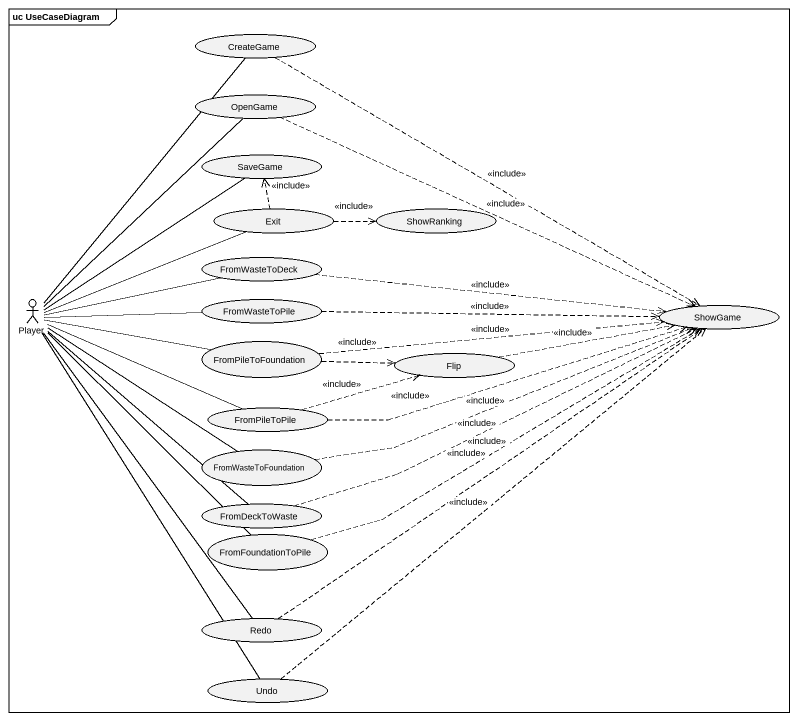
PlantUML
@startuml
mainframe uc UseCaseDiagram
usecase CreateGame
usecase OpenGame
usecase SaveGame
usecase Exit
usecase ShowRanking
usecase FromWasteToDeck
actor Player
usecase FromWasteToPile
usecase ShowGame
usecase FromPileToFoundation
usecase Flip
usecase FromPileToPile
usecase FromWasteToFoundation
usecase FromDeckToWaste
usecase FromFoundationToPile
usecase Redo
usecase Undo
CreateGame .right.> ShowGame : <<include>>
OpenGame .right.> ShowGame : <<include>>
Exit .up.> SaveGame : <<include>>
Exit .right.> ShowRanking : <<include>>
FromWasteToDeck .right.> ShowGame : <<include>>
Player -up- CreateGame
Player -up- OpenGame
Player -up- SaveGame
Player -right- Exit
Player -right- FromWasteToDeck
Player -right- FromWasteToPile
Player -right- FromPileToFoundation
Player -right- FromPileToPile
Player -- FromWasteToFoundation
Player -- FromDeckToWaste
Player -- FromFoundationToPile
Player -- Redo
Player -- Undo
FromWasteToPile .right.> ShowGame : <<include>>
FromPileToFoundation .right.> ShowGame : <<include>>
FromPileToFoundation .right.> Flip : <<include>>
Flip .right.> ShowGame : <<include>>
FromPileToPile .right.> ShowGame : <<include>>
FromPileToPile .right.> Flip : <<include>>
FromWasteToFoundation .right.> ShowGame : <<include>>
FromDeckToWaste .right.> ShowGame : <<include>>
FromFoundationToPile .right.> ShowGame : <<include>>
Redo .up.> ShowGame : <<include>>
Undo .up.> ShowGame : <<include>>
@enduml
